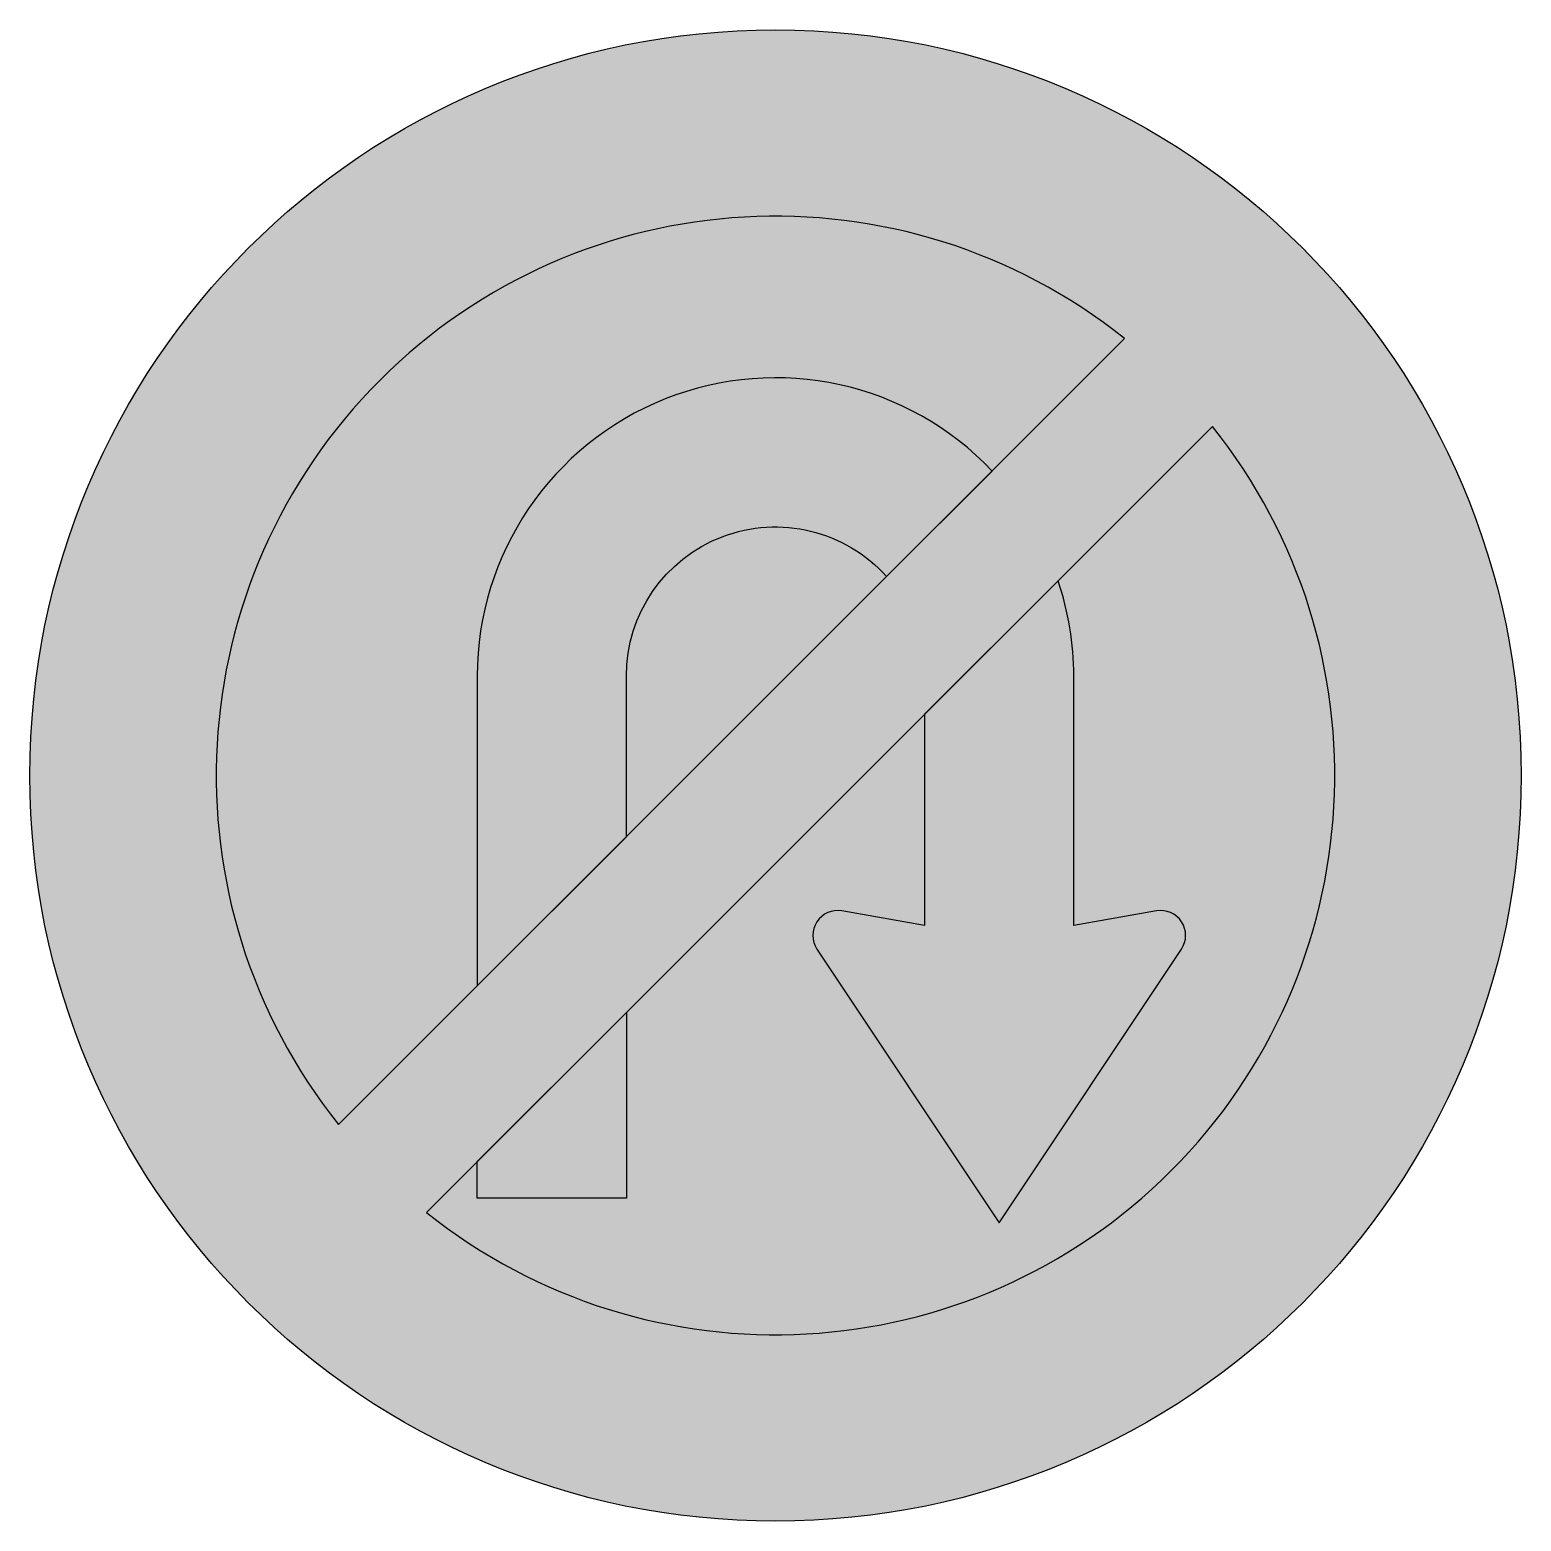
# Model space of a CAD drawing. Header units: millimetres. Extents: x 0 to 400, y -200 to 200.
import ezdxf

# ---------------------------------------------------------------- set-up
doc = ezdxf.new("R2010")
doc.units = ezdxf.units.MM
doc.header["$LTSCALE"] = 10
doc.header["$MEASUREMENT"] = 0
doc.layers.get('0').update_dxf_attribs({"linetype": 'CONTINUOUS'})

msp = doc.modelspace()

# ---------------------------------------------------------------- hatches: boundary and pattern name
h = msp.add_hatch(color=10)
h.dxf.hatch_style = 1
h.paths.add_polyline_path([(-0.3, 0, 1), (399.7, 0, 1)])
h.paths.add_polyline_path([(293.32, 117.19), (159.7, -16.43), (159.7, -16.43), (119.7, -56.43), (82.51, -93.62, -0.894427)], flags=16)
h.paths.add_polyline_path([(257.8, 81.67), (229.49, 53.36, 0.688167), (159.7, 26.67), (159.7, -16.43), (119.7, -56.43), (119.7, 26.67, -0.678123)], flags=0)
h.paths.add_polyline_path([(239.7, 16.43), (239.7, 16.43), (275.5, 52.23), (316.89, 93.62, -0.894427), (106.08, -117.19)], flags=16)
h.paths.add_polyline_path([(159.7, -63.57), (159.7, -113.33), (119.7, -113.33), (119.7, -103.57)], flags=0)
h = msp.add_hatch(color=255)
h.dxf.hatch_style = 1
h.paths.add_polyline_path([(257.8, 81.67), (293.32, 117.19, 0.894427), (82.51, -93.62), (119.7, -56.43), (119.7, 26.67, -0.678123)])
h.paths.add_polyline_path([(229.49, 53.36, 0.688167), (159.7, 26.67), (159.7, -16.43)], flags=17)
h = msp.add_hatch(color=7)
h.dxf.hatch_style = 1
edge = h.paths.add_edge_path()
edge.add_line((119.7, -56.43), (159.7, -16.43))
edge.add_line((159.7, -16.43), (159.7, 26.67))
edge.add_arc((199.7, 26.67), 40, 41.8622, 180, ccw=False)
edge.add_line((229.49, 53.36), (257.8, 81.67))
edge.add_arc((199.7, 26.67), 80, 43.4317, 180)
edge.add_line((119.7, 26.67), (119.7, -56.43))
h.paths.add_polyline_path([(159.7, -63.57), (159.7, -113.33), (119.7, -113.33), (119.7, -103.57)])
edge = h.paths.add_edge_path()
edge.add_arc((303.03, -42.9), 6.67, 326.3402, 460)
edge.add_line((301.88, -36.33), (279.7, -40.24))
edge.add_line((279.7, -40.24), (279.7, 26.67))
edge.add_arc((199.7, 26.67), 80, 359.9992, 378.6383)
edge.add_line((275.5, 52.23), (239.7, 16.43))
edge.add_line((239.7, 16.43), (239.7, -40.24))
edge.add_line((239.7, -40.24), (217.52, -36.33))
edge.add_arc((216.37, -42.9), 6.67, 80, 213.6598)
edge.add_line((210.82, -46.59), (259.7, -120))
edge.add_line((259.7, -120), (308.58, -46.59))
h = msp.add_hatch(color=255)
h.dxf.hatch_style = 1
h.paths.add_polyline_path([(210.82, -46.59, -0.659753), (217.52, -36.33), (239.7, -40.24), (239.7, 16.43), (159.7, -63.57), (159.7, -113.33), (119.7, -113.33), (119.7, -103.57), (106.08, -117.19, 0.894427), (316.89, 93.62), (275.5, 52.23, -0.081505), (279.7, 26.67), (279.7, -40.24), (301.88, -36.33, -0.659753), (308.58, -46.59), (259.7, -120)])

# ---------------------------------------------------------------- linework, layer by layer
at = {"flags": 128}
for points in [[(82.51, -93.62), (293.32, 117.19, 0.894427), (82.51, -93.62)], [(106.08, -117.19, 0.894427), (316.89, 93.62), (106.08, -117.19)]]:
    msp.add_lwpolyline(points, format="xyb", dxfattribs=at)
msp.add_lwpolyline([(119.7, -56.43), (159.7, -16.43), (159.7, 26.67, -0.688167), (229.49, 53.36), (257.8, 81.67, 0.678123), (119.7, 26.67)], format="xyb", close=True, dxfattribs=at)
for points in [[(159.7, 26.67, -0.688167), (229.49, 53.36), (257.8, 81.67, 0.678123), (119.7, 26.67), (119.7, -56.43), (159.7, -16.43)], [(308.58, -46.59, 0.659753), (301.88, -36.33), (279.7, -40.24), (279.7, 26.67, 0.081508), (275.5, 52.23), (239.7, 16.43), (239.7, -40.24), (217.52, -36.33, 0.659753), (210.82, -46.59), (259.7, -120)]]:
    msp.add_lwpolyline(points, format="xyb", close=True)
msp.add_lwpolyline([(159.7, -63.57), (159.7, -113.33), (119.7, -113.33), (119.7, -103.57)], close=True)
msp.add_circle((199.7, 0), 200)

doc.saveas('drawing.dxf')
